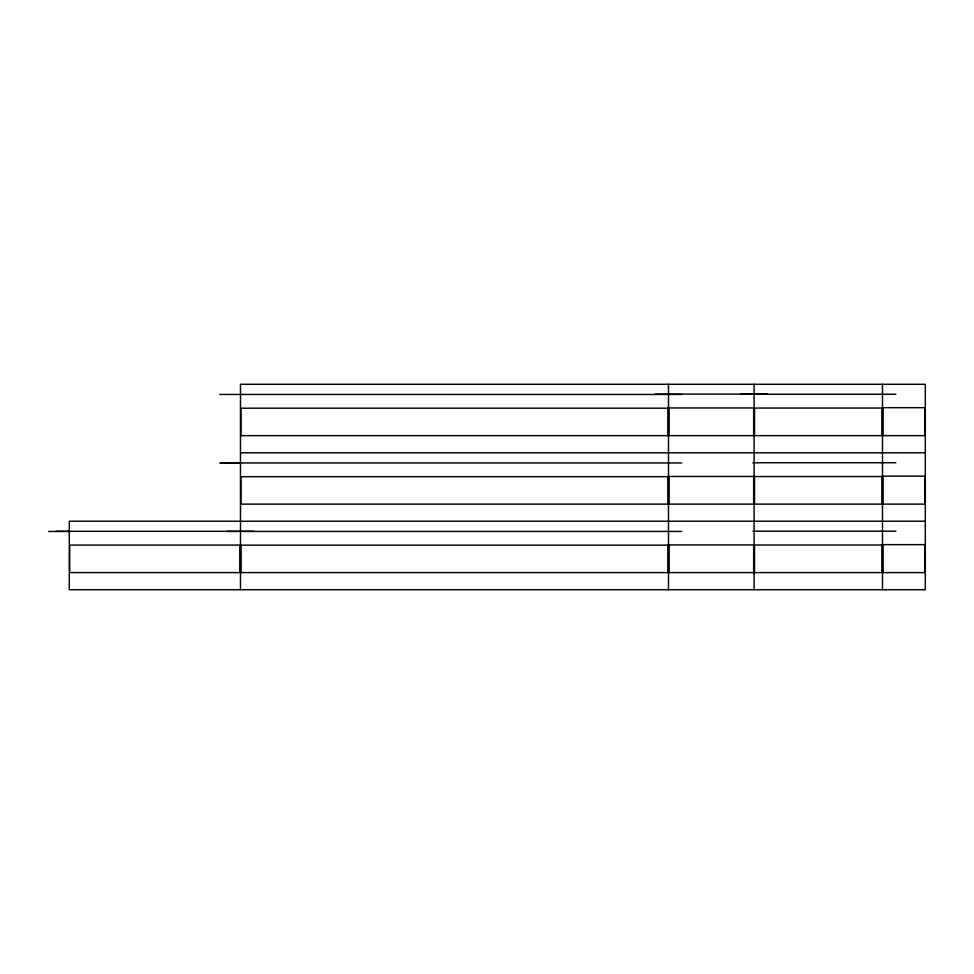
<?xml version="1.0" encoding="UTF-8"?>
<svg xmlns="http://www.w3.org/2000/svg" width="974" height="974" viewBox="0 0 974 974"><rect width="100%" height="100%" fill="white"/><g stroke="black" fill="none" stroke-linecap="round" stroke-linejoin="round"><path stroke-width="1.46" d="M655.088 394.129L767.5 394.129M740.739 394.263L895.849 394.263M219.881 394.446L681.776 394.47M240.481 452.764L925.3 452.764M240.481 462.93L219.881 462.93L681.776 462.942M752.902 462.747L895.849 462.747M925.3 521.236L69.276 521.236L69.276 589.72L925.3 589.72L925.3 384.28L240.481 384.28L240.481 589.72M55.944 531.305L253.812 531.305M752.902 531.232L895.849 531.232M48.7 531.463L69.276 531.463M227.185 531.427L681.776 531.427M882.493 384.28L882.493 589.72M754.095 384.28L754.095 589.72M668.493 384.28L668.493 589.72M924.862 407.68L882.931 407.68L882.931 435.634L924.862 435.634L924.862 407.68M753.657 407.96L668.931 407.96L668.931 435.634L753.657 435.634L753.657 407.96M882.067 408.057L754.533 408.057L754.533 435.634L882.067 435.634L882.067 408.057M668.054 408.191L240.907 408.191L240.907 435.634L668.054 435.634L668.054 408.191M924.862 476.164L882.931 476.164L882.931 504.118L924.862 504.118L924.862 476.164M753.657 476.444L668.931 476.444L668.931 504.118L753.657 504.118L753.657 476.444M668.054 476.676L240.907 476.676L240.907 504.118L668.054 504.118L668.054 476.676M882.067 476.542L754.533 476.542L754.533 504.118L882.067 504.118L882.067 476.542M924.862 544.636L882.931 544.636L882.931 572.602L924.862 572.602L924.862 544.636M240.042 545.075L69.702 545.075L69.702 572.602L240.042 572.602L240.042 545.075M753.657 544.929L668.931 544.929L668.931 572.602L753.657 572.602L753.657 544.929M882.067 545.026L754.533 545.026L754.533 572.602L882.067 572.602L882.067 545.026M668.054 545.16L240.907 545.16L240.907 572.602L668.054 572.602L668.054 545.16"/></g></svg>
